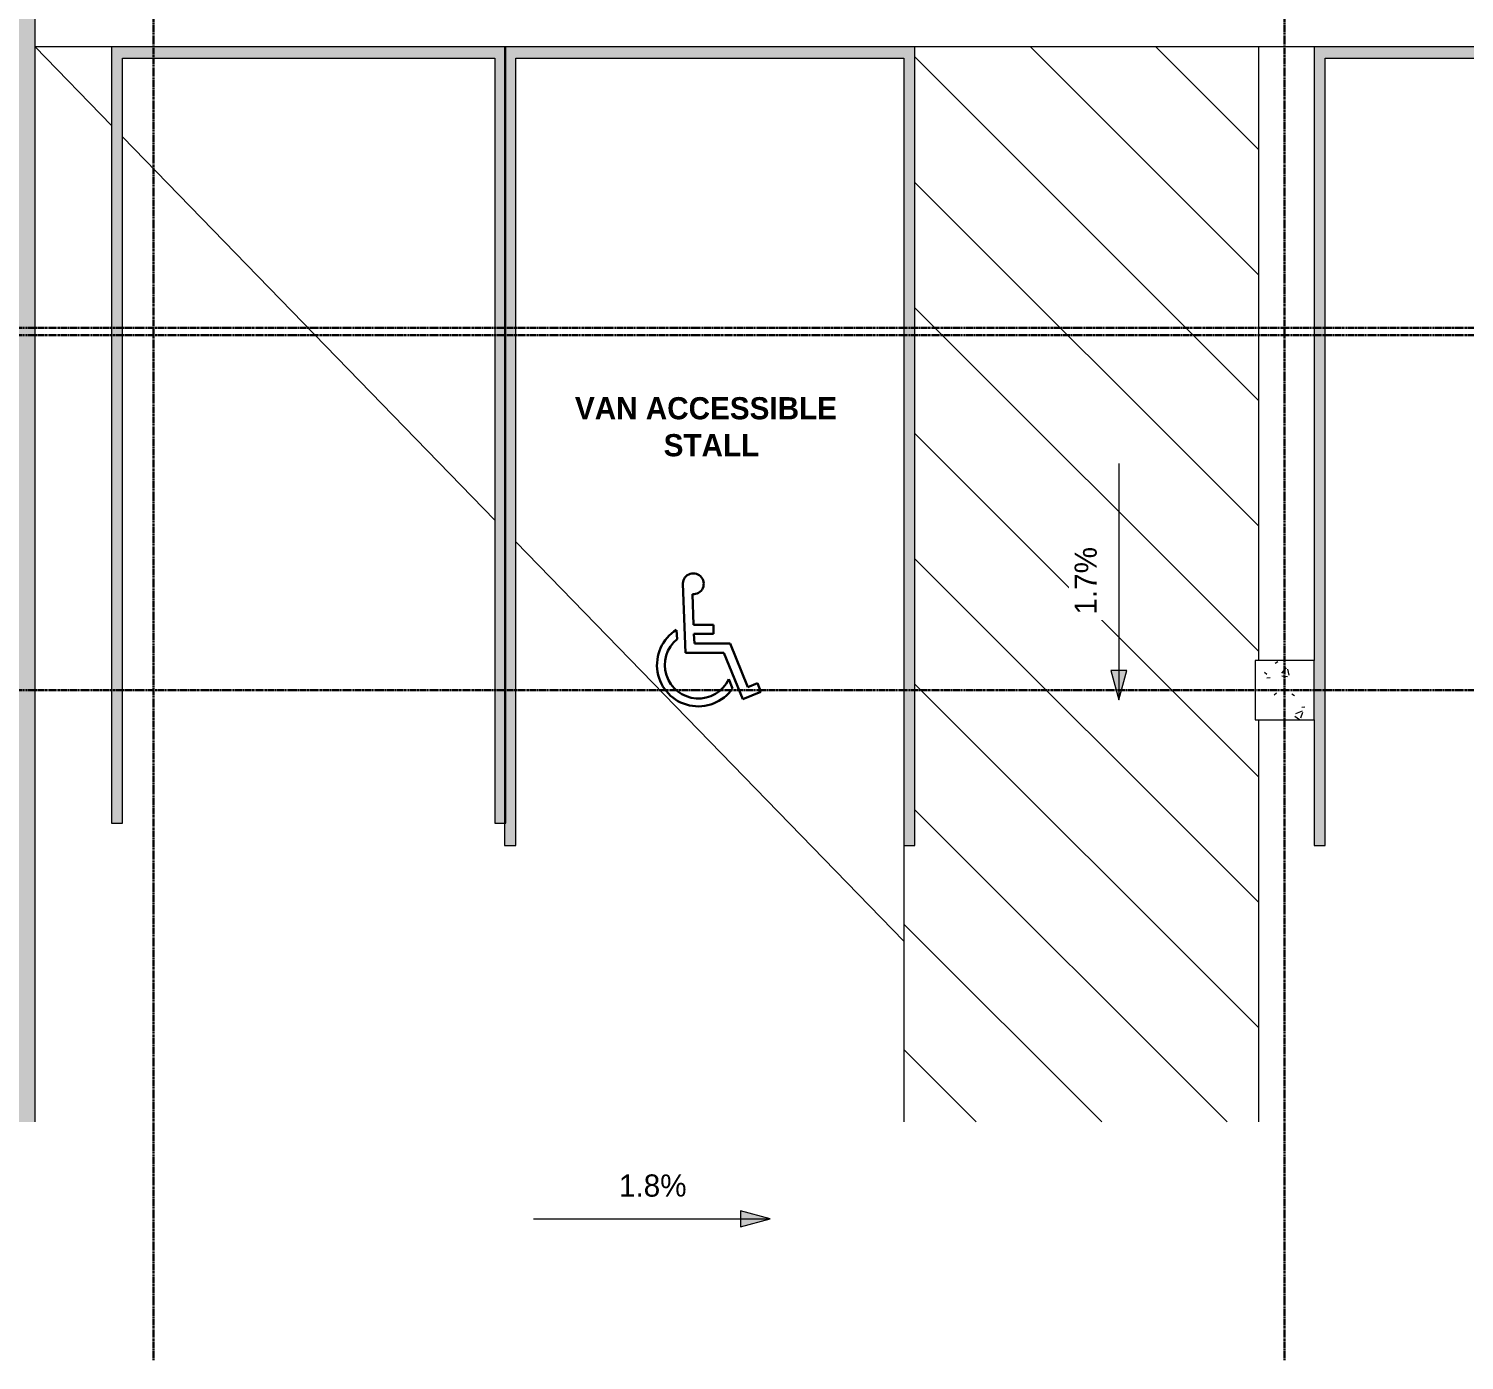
# Model space of a CAD drawing. Header units: inches. Extents: x -4124 to -1807, y 11006 to 12379.
# Drawn here: x -3821.1 to -3432.7, y 11005.9 to 11366.1 of the extents above; entities that cross this region are included whole.
import ezdxf

# ---------------------------------------------------------------- set-up
doc = ezdxf.new("R2010")
doc.units = ezdxf.units.IN
doc.header["$MEASUREMENT"] = 0
doc.linetypes.add('Grid Line 1_2_', pattern=[0.875, 0.5, -0.125, 0.125, -0.125])
doc.linetypes.add('Grid Line 1_2__2_', pattern=[0.875, 0.5, -0.125, 0.125, -0.125])
for name, color, linetype, lineweight in [('0-1', 7, 'Continuous', 5), ('0-5', 8, 'Continuous', 9), ('A-DETL-MEDM', 33, 'Continuous', 30), ('A-FLOR-1', 9, 'Continuous', 18), ('A-FLOR-4', 192, 'Continuous', 9), ('A-FLOR-PATT-1', 252, 'Continuous', 9), ('A-GENM', 5, 'Continuous', 9), ('A-WALL-PATT-2', 8, 'Continuous', 9), ('G-ANNO-DIMS', 111, 'Continuous', 9), ('G-ANNO-TEXT-1', 147, 'Continuous', 20), ('S-COLS', 52, 'Continuous', 9), ('S-COLS-1', 7, 'Continuous', 9), ('S-FNDN-3', 7, 'Continuous', 9), ('S-GRID-1', 1, 'Grid Line 1_2_', 9), ('S-GRID-2', 1, 'Grid Line 1_2__2_', 30)]:
    doc.layers.add(name, color=color, linetype=linetype, lineweight=lineweight)
doc.styles.add('Century Gothic', font='ufonts.com_century-gothic.ttf', dxfattribs={"height": 6})
doc.styles.add('Century Gothic_B', font='GOTHICB.TTF', dxfattribs={"height": 6})

# ---------------------------------------------------------------- blocks, each defined once
blk = doc.blocks.new('CTR - 1st Phase - Shell_rvt-1-ENLARGED FLOOR PLAN - BASEMENT - EAST')
at = {"layer": 'A-FLOR-1'}
for p, q in [((-3798.69, 11339.94), (-3819.32, 11361.19)), ((-3798.69, 11361.19), (-3819.32, 11361.19)), ((-3473.32, 11361.19), (-3581.32, 11361.19)), ((-3695.02, 11233.21), (-3795.69, 11336.85)), ((-3584.32, 11119.24), (-3689.32, 11227.34))]:
    blk.add_line(p, q, dxfattribs=at)
at = {"layer": 'S-GRID-1'}
for p, q in [((-3481.32, 11005.88), (-3481.32, 12345.93)), ((-1807.14, 11283.19), (-4091.58, 11283.19))]:
    blk.add_line(p, q, dxfattribs=at)
blk = doc.blocks.new('034100 - Precast Structural Concrete - Column - Corbels - 16_x16_-V14-ENLARGED FLOOR PLAN - BASEMENT - EAST')
at = {"layer": 'S-COLS'}
h = blk.add_hatch(dxfattribs=at)
h.set_pattern_fill('FP_18', color=256, style=0, pattern_type=2)
h.set_pattern_definition([(140, (11186.205, 3482.308), (1.606828, 18.362056), [1.92, -21.12]), (85, (11186.205, 3482.308), (-19.255874, -3.552257), [1.536, -16.896]), (190.451, (11186.339, 3483.838), (-17.649286, 14.81021), [1.632, -17.949]), (136.184, (11181.085, 3482.308), (4.237615, 27.32125), [2.88, -31.68]), (186.636, (11181.438, 3484.585), (-24.937167, 23.927535), [2.448, -26.924]), (81.184, (11181.085, 3482.308), (-24.937426, 23.927645), [2.304, -25.344]), (111, (11182.365, 3484.868), (10.307465, 15.28081), [1.92, -21.12]), (56, (11182.365, 3484.868), (-18.563735, 6.22856), [1.536, -16.896]), (161.451, (11183.224, 3486.141), (-8.25628, 21.509846), [1.632, -17.949]), (127.5, (11186.205, 3482.308), (-8.5225365, 0.3110953), [0.845, -15.846, 0.845, -16.307, -16.96]), (127.5, (11186.205, 3482.308), (-8.5225365, 0.3110953), [-33.843, 0.845, -16.115]), (97.5, (11186.205, 3482.308), (-10.0974314, 6.7346365), [0.845, -8.934, 0.845, -15.462, -6.464]), (97.5, (11186.205, 3482.308), (-10.0974314, 6.7346365), [-26.086, 0.845, -5.619]), (57.5, (11186.205, 3476.599), (0.5771864, 13.6661073), [0.845, -5.555, 0.845, -19.123, -26.496]), (57.5, (11186.205, 3476.599), (0.5771864, 13.6661073), [-26.368, 0.845, -25.651]), (47.5, (11186.205, 3474.039), (-2.562859, 14.929853), [0.845, -7.475, 0.845, -12.416, -18.816]), (47.5, (11186.205, 3474.039), (-2.562859, 14.929853), [-21.581, 0.845, -17.971])])
h.paths.add_polyline_path([(7.02, -5.92), (7.02, 8.98), (-8.98, 8.98), (-8.98, -7.02), (7.02, -7.02), (7.02, -6.02)], flags=0)
at = {"layer": 'S-COLS-1'}
for p, q in [((-8.91, 8.98), (-8.98, 8.98)), ((-8.98, 8.98), (-8.98, -7.02)), ((6.94, 8.98), (-8.91, 8.98)), ((7.02, 8.98), (6.94, 8.98)), ((7.02, -7.02), (7.02, 8.98)), ((-8.98, -7.02), (-8.91, -7.02)), ((-8.91, -7.02), (6.94, -7.02)), ((6.94, -7.02), (7.02, -7.02))]:
    blk.add_line(p, q, dxfattribs=at)
blk = doc.blocks.new('CTR - 1st Phase - Structure_rvt-1-ENLARGED FLOOR PLAN - BASEMENT - EAST')
at = {"layer": 'A-WALL-PATT-2'}
h = blk.add_hatch(dxfattribs=at)
h.set_pattern_fill('FP_2', color=256, style=0, pattern_type=2)
h.set_pattern_definition([(50, (0, 0), (18.362056, -1.606828), [1.92, -21.12]), (355, (0, 0), (-3.552257, 19.255874), [1.536, -16.896]), (100.451, (1.53, -0.134), (14.81021, 17.649286), [1.632, -17.949]), (46.184, (0, 5.12), (27.32125, -4.237615), [2.88, -31.68]), (96.636, (2.277, 4.767), (23.927535, 24.937167), [2.448, -26.924]), (351.184, (0, 5.12), (23.927645, 24.937426), [2.304, -25.344]), (21, (2.56, 3.84), (15.28081, -10.307465), [1.92, -21.12]), (326, (2.56, 3.84), (6.22856, 18.563735), [1.536, -16.896]), (71.451, (3.833, 2.981), (21.509846, 8.25628), [1.632, -17.949]), (37.5, (0, 0), (0.3110953, 8.5225365), [0.845, -15.846, 0.845, -16.307, -16.96]), (37.5, (0, 0), (0.3110953, 8.5225365), [-33.843, 0.845, -16.115]), (7.5, (0, 0), (6.7346365, 10.0974314), [0.845, -8.934, 0.845, -15.462, -6.464]), (7.5, (0, 0), (6.7346365, 10.0974314), [-26.086, 0.845, -5.619]), (327.5, (-5.709, 0), (13.6661073, -0.5771864), [0.845, -5.555, 0.845, -19.123, -26.496]), (327.5, (-5.709, 0), (13.6661073, -0.5771864), [-26.368, 0.845, -25.651]), (317.5, (-8.269, 0), (14.929853, 2.562859), [0.845, -7.475, 0.845, -12.416, -18.816]), (317.5, (-8.269, 0), (14.929853, 2.562859), [-21.581, 0.845, -17.971])])
h.paths.add_polyline_path([(-3826.99, 11070.36), (-3819.32, 11070.36), (-3819.32, 11556.19), (-3829.32, 11556.19), (-3829.32, 11070.36)], flags=0)
at = {"layer": 'S-FNDN-3'}
blk.add_line((-3819.32, 11070.36), (-3819.32, 11544.19), dxfattribs=at)
at = {"layer": 'S-GRID-2'}
for p, q in [((-3787.32, 11005.88), (-3787.32, 12247.5)), ((-3481.32, 11005.88), (-3481.32, 12247.5)), ((-1807.14, 11285.19), (-4076.95, 11285.19)), ((-1807.14, 11283.19), (-4076.95, 11283.19)), ((-1807.14, 11187.19), (-4076.95, 11187.19))]:
    blk.add_line(p, q, dxfattribs=at)
at = {"layer": '0-5', "rotation": 269.9999999999967}
blk.add_blockref('034100 - Precast Structural Concrete - Column - Corbels - 16_x16_-V14-ENLARGED FLOOR PLAN - BASEMENT - EAST', (-3482.31, 11186.21), dxfattribs=at)
blk = doc.blocks.new('Parking_Stall_Multiple - STANDARD-2217643-ENLARGED FLOOR PLAN - BASEMENT - EAST')
at = {"layer": 'A-GENM'}
h = blk.add_hatch(color=256, dxfattribs=at)
h.paths.add_polyline_path([(210, -106.67), (210, -103.67), (3, -103.67), (3, -3), (210, -3), (210, -0.31), (0, -0.31), (0, -106.67), (139.44, -106.67)], flags=0)
h.paths.add_polyline_path([(0.31, 0), (0, 0), (0.15, -0.15)], flags=0)
for p, q in [((210, 0), (0, 0)), ((0, 0), (0, -106.67)), ((210, -3), (210, 0)), ((3, -103.67), (3, -3)), ((3, -3), (210, -3)), ((210, -103.67), (3, -103.67)), ((210, -106.67), (210, -103.67)), ((0, -106.67), (210, -106.67))]:
    blk.add_line(p, q, dxfattribs=at)
blk = doc.blocks.new('Parking_Stall_Multiple - ADA-1919661-ENLARGED FLOOR PLAN - BASEMENT - EAST')
at = {"layer": 'A-GENM'}
blk.add_hatch(color=256, dxfattribs=at).paths.add_polyline_path([(216, 111), (0, 111), (0, 0), (216, 0), (216, 3), (3, 3), (3, 108), (216, 108)], flags=0)
for p, q in [((216, 111), (0, 111)), ((0, 111), (0, 0)), ((216, 108), (216, 111)), ((3, 3), (3, 108)), ((3, 108), (216, 108)), ((216, 3), (3, 3)), ((216, 0), (216, 3)), ((0, 0), (166, 0)), ((182, 0), (216, 0))]:
    blk.add_line(p, q, dxfattribs=at)
blk = doc.blocks.new('Parking_Stall_Multiple - ADA-VAN-2249874-ENLARGED FLOOR PLAN - BASEMENT - EAST')
at = {"layer": 'A-GENM'}
h = blk.add_hatch(color=256, dxfattribs=at)
h.paths.add_polyline_path([(216, 108), (216, 111), (0, 111), (0, 0), (216, 0), (216, 3), (3, 3), (3, 108), (181.92, 108)], flags=0)
h.paths.add_polyline_path([(0.31, 0.31), (0.15, 0.15), (0.01, 0.31)], flags=0)
for p, q in [((216, 111), (0, 111)), ((0, 111), (0, 0)), ((216, 108), (216, 111)), ((3, 3), (3, 108)), ((3, 108), (216, 108)), ((216, 3), (3, 3)), ((216, 0), (216, 3)), ((0, 0), (216, 0))]:
    blk.add_line(p, q, dxfattribs=at)

msp = doc.modelspace()

# ---------------------------------------------------------------- hatches: boundary and pattern name
at = {"layer": 'A-FLOR-PATT-1'}
h = msp.add_hatch(dxfattribs=at)
h.set_pattern_fill('FP_9', color=256, style=0, pattern_type=2)
h.set_pattern_definition([(315, (-3536.324, 10906.164), (16.9706, 16.9706), [])])
h.paths.add_polyline_path([(-3584.32374, 11070.35999), (-3488.32374, 11070.35999), (-3488.32374, 11179.1894), (-3489.32374, 11179.1894), (-3489.32374, 11195.1894), (-3488.32374, 11195.1894), (-3488.32374, 11361.1894), (-3581.32374, 11361.1894), (-3581.32374, 11145.1894), (-3584.32374, 11145.1894), (-3584.32374, 11119.23673)], flags=0)
at = {"layer": 'G-ANNO-DIMS'}
for points in [[(-3526.15789, 11184.52787), (-3524.01429, 11192.52787), (-3528.30148, 11192.52787)], [(-3526.15789, 11184.52787), (-3524.01429, 11192.52787), (-3528.30148, 11192.52787)], [(-3620.49939, 11044.1726), (-3628.49939, 11046.31619), (-3628.49939, 11042.029)], [(-3620.49939, 11044.1726), (-3628.49939, 11046.31619), (-3628.49939, 11042.029)]]:
    msp.add_hatch(color=256, dxfattribs=at).paths.add_polyline_path(points, flags=0)

# ---------------------------------------------------------------- linework, layer by layer
at = {"layer": 'A-DETL-MEDM'}
for p, q in [((-3643.39725, 11197.30515), (-3644.12098, 11215.93393)), ((-3641.52371, 11213.15475), (-3641.23331, 11204.89304)), ((-3641.23331, 11204.89304), (-3635.8154, 11204.89304)), ((-3635.8154, 11204.89304), (-3635.8154, 11202.40562)), ((-3645.65566, 11200.99629), (-3645.81153, 11203.4195)), ((-3635.8154, 11202.40562), (-3641.13668, 11202.40562)), ((-3641.13668, 11202.40562), (-3641.00459, 11199.79257)), ((-3633.02096, 11197.30515), (-3643.39725, 11197.30515)), ((-3641.00459, 11199.79257), (-3631.35201, 11199.79257)), ((-3627.88418, 11184.76816), (-3633.02096, 11197.30515)), ((-3631.35201, 11199.79257), (-3626.52627, 11188.01473)), ((-3630.69659, 11187.63566), (-3631.7125, 11190.13535)), ((-3626.52627, 11188.01473), (-3623.94909, 11189.07301)), ((-3623.94909, 11189.07301), (-3623.00424, 11186.77203)), ((-3623.00424, 11186.77203), (-3627.88418, 11184.76816))]:
    msp.add_line(p, q, dxfattribs=at)
for centre, radius, start, end in [((-3641.28864, 11215.96709), 2.82214, 265.2221354, 186.5330627), ((-3639.91687, 11193.98317), 11.19395, 121.7672031, 325.4553172), ((-3639.91687, 11193.98317), 9.06187, 129.2932727, 334.8735667)]:
    msp.add_arc(centre, radius, start, end, dxfattribs=at)
at = {"layer": 'A-FLOR-4'}
for p, q in [((-3488.32374, 11361.1894), (-3581.32374, 11361.1894)), ((-3488.32374, 11195.18447), (-3488.32374, 11361.1894)), ((-3488.32374, 11070.35999), (-3488.32374, 11179.19432)), ((-3584.32374, 11145.1894), (-3584.32374, 11070.35999))]:
    msp.add_line(p, q, dxfattribs=at)
at = {"layer": 'G-ANNO-DIMS'}
for p, q in [((-3526.15789, 11248.52787), (-3526.15789, 11184.52787)), ((-3526.15789, 11248.52787), (-3526.15789, 11184.52787)), ((-3524.01429, 11192.52787), (-3528.30148, 11192.52787)), ((-3528.30148, 11192.52787), (-3526.15789, 11184.52787)), ((-3524.01429, 11192.52787), (-3528.30148, 11192.52787)), ((-3528.30148, 11192.52787), (-3526.15789, 11184.52787)), ((-3526.15789, 11184.52787), (-3524.01429, 11192.52787)), ((-3526.15789, 11184.52787), (-3524.01429, 11192.52787)), ((-3620.49939, 11044.1726), (-3628.49939, 11046.31619)), ((-3628.49939, 11046.31619), (-3628.49939, 11042.029)), ((-3620.49939, 11044.1726), (-3628.49939, 11046.31619)), ((-3628.49939, 11046.31619), (-3628.49939, 11042.029)), ((-3684.49939, 11044.1726), (-3620.49939, 11044.1726)), ((-3684.49939, 11044.1726), (-3620.49939, 11044.1726)), ((-3628.49939, 11042.029), (-3620.49939, 11044.1726)), ((-3628.49939, 11042.029), (-3620.49939, 11044.1726))]:
    msp.add_line(p, q, dxfattribs=at)

# ---------------------------------------------------------------- block references
at = {"layer": '0-1'}
for name in ['CTR - 1st Phase - Shell_rvt-1-ENLARGED FLOOR PLAN - BASEMENT - EAST', 'CTR - 1st Phase - Structure_rvt-1-ENLARGED FLOOR PLAN - BASEMENT - EAST']:
    msp.add_blockref(name, (0, 0), dxfattribs=at)
at = {"layer": 'A-GENM'}
for name, p, rotation in [('Parking_Stall_Multiple - STANDARD-2217643-ENLARGED FLOOR PLAN - BASEMENT - EAST', (-3692.01788, 11361.1894), 270.0000000000005), ('Parking_Stall_Multiple - ADA-VAN-2249874-ENLARGED FLOOR PLAN - BASEMENT - EAST', (-3692.32374, 11361.1894), 269.9999999999978), ('Parking_Stall_Multiple - ADA-1919661-ENLARGED FLOOR PLAN - BASEMENT - EAST', (-3473.32374, 11361.1894), 269.9999999999978)]:
    msp.add_blockref(name, p, dxfattribs=dict(at, rotation=rotation))

# ---------------------------------------------------------------- texts
at = {"layer": 'G-ANNO-TEXT-1', "char_height": 6, "attachment_point": 1, "style": 'Century Gothic_B'}
for s, insert, width in [('VAN ACCESSIBLE ', (-3673.30603, 11266.45868), 87.264), ('STALL', (-3649.30603, 11256.45868), 26.26)]:
    msp.add_mtext(s, dxfattribs=dict(at, insert=insert, width=width))

# ---------------------------------------------------------------- next in the draw order: texts
at = {"layer": 'G-ANNO-DIMS', "insert": (-3538.14678, 11207.63188), "char_height": 6, "width": 21.3503875, "attachment_point": 1, "rotation": 90, "line_spacing_factor": 0.984502, "style": 'Century Gothic', "bg_fill": 3, "box_fill_scale": 1.25, "bg_fill_color": 256, "bg_fill_true_color": 13158600, "bg_fill_transparency": 0}
msp.add_mtext('1.7%', dxfattribs=at)
at = {"layer": 'G-ANNO-DIMS', "insert": (-3661.39539, 11056.16149), "char_height": 6, "width": 21.3503875, "attachment_point": 1, "line_spacing_factor": 0.984502, "style": 'Century Gothic', "bg_fill": 3, "box_fill_scale": 1.25, "bg_fill_color": 256, "bg_fill_true_color": 13158600, "bg_fill_transparency": 0}
msp.add_mtext('1.8%', dxfattribs=at)

# ---------------------------------------------------------------- next in the draw order: texts
at = {"layer": 'G-ANNO-DIMS', "insert": (-3538.14678, 11207.63188), "char_height": 6, "width": 21.3503875, "attachment_point": 1, "rotation": 90, "line_spacing_factor": 0.984502, "style": 'Century Gothic', "bg_fill": 3, "box_fill_scale": 1.25, "bg_fill_color": 256, "bg_fill_true_color": 13158600, "bg_fill_transparency": 0}
msp.add_mtext('1.7%', dxfattribs=at)
at = {"layer": 'G-ANNO-DIMS', "insert": (-3661.39539, 11056.16149), "char_height": 6, "width": 21.3503875, "attachment_point": 1, "line_spacing_factor": 0.984502, "style": 'Century Gothic', "bg_fill": 3, "box_fill_scale": 1.25, "bg_fill_color": 256, "bg_fill_true_color": 13158600, "bg_fill_transparency": 0}
msp.add_mtext('1.8%', dxfattribs=at)

doc.saveas('drawing.dxf')
